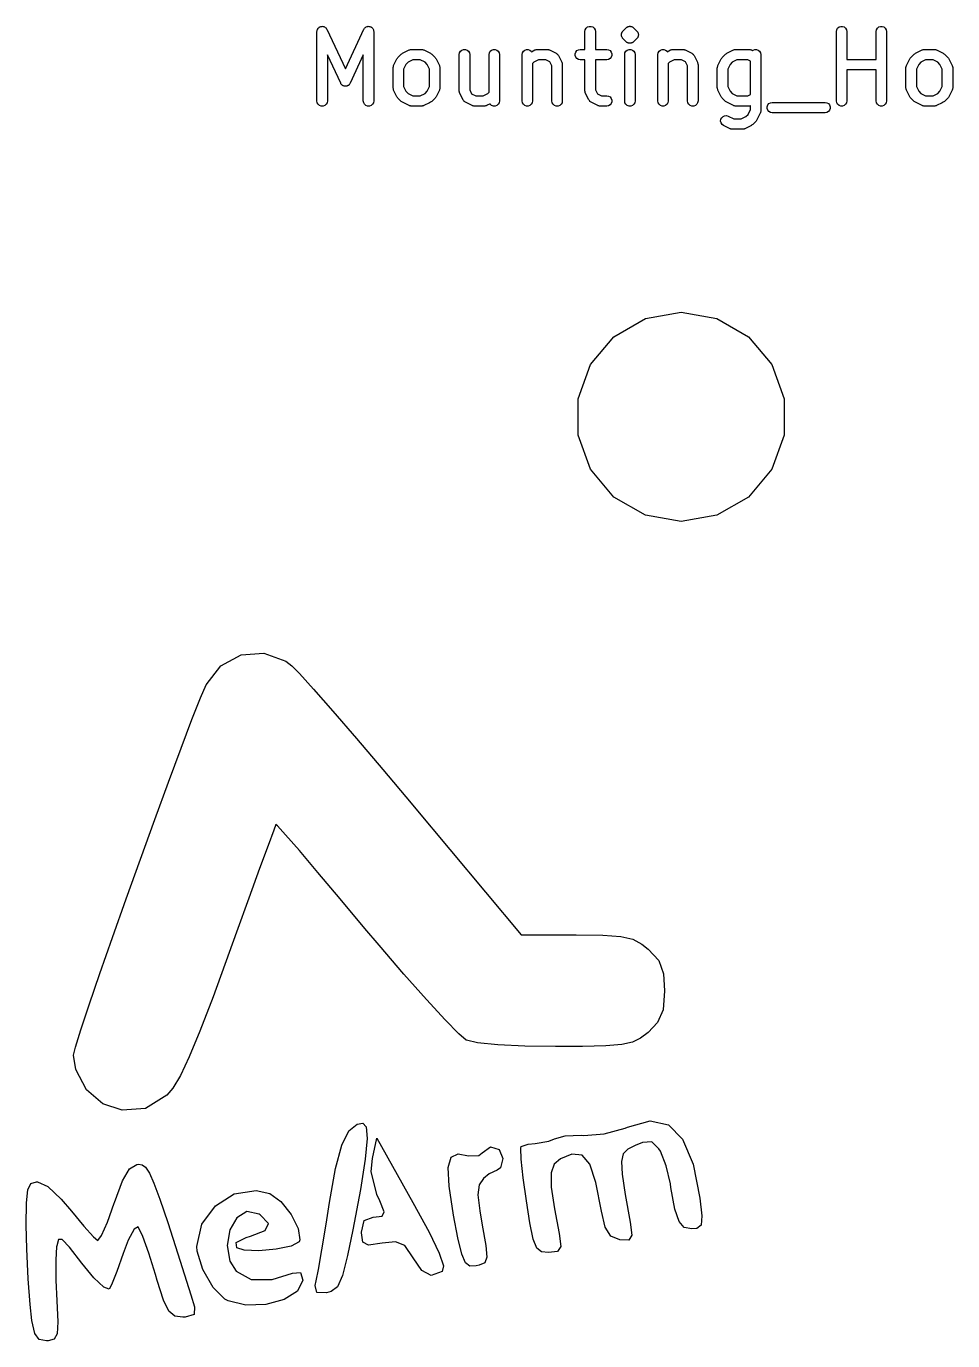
# Model space of a CAD drawing. Extents: x 94.7 to 182.4, y -163.6 to -70.2.
# Drawn here: x 146.07 to 159.41, y -89.3 to -70.38 of the extents above; entities that cross this region are included whole.
import ezdxf

# ---------------------------------------------------------------- set-up
doc = ezdxf.new("R2010")
doc.units = 0
doc.header["$MEASUREMENT"] = 0
doc.layers.add('BLACK', color=7, linetype='CONTINUOUS')

msp = doc.modelspace()

# ---------------------------------------------------------------- linework, layer by layer
at = {"layer": 'Black'}
for p, q in [((150.258, -70.4524), (150.26, -70.4427)), ((150.258, -71.4524), (150.258, -70.4524)), ((150.26, -70.4427), (150.261, -70.433)), ((150.261, -70.433), (150.262, -70.43)), ((150.262, -70.43), (150.263, -70.4267)), ((150.263, -70.4267), (150.268, -70.4183)), ((150.268, -70.4183), (150.272, -70.4094)), ((150.272, -70.4094), (150.274, -70.407)), ((150.274, -70.407), (150.276, -70.4042)), ((150.276, -70.4042), (150.283, -70.3979)), ((150.283, -70.3979), (150.29, -70.391)), ((150.29, -70.391), (150.293, -70.3896)), ((150.293, -70.3896), (150.296, -70.3874)), ((150.296, -70.3874), (150.305, -70.3841)), ((150.305, -70.3841), (150.314, -70.3799)), ((150.314, -70.3799), (150.317, -70.3797)), ((150.317, -70.3797), (150.32, -70.3785)), ((150.32, -70.3785), (150.33, -70.3785)), ((150.33, -70.3785), (150.34, -70.3777)), ((150.34, -70.3777), (150.343, -70.3785)), ((150.343, -70.3785), (150.346, -70.3785)), ((150.346, -70.3785), (150.356, -70.3819)), ((150.356, -70.3819), (150.365, -70.3844)), ((150.365, -70.3844), (150.368, -70.3863)), ((150.368, -70.3863), (150.371, -70.3874)), ((150.371, -70.3874), (150.378, -70.3937)), ((150.378, -70.3937), (150.386, -70.3993)), ((150.386, -70.3993), (150.388, -70.402)), ((150.388, -70.402), (150.391, -70.4042)), ((150.391, -70.4042), (150.396, -70.4126)), ((150.396, -70.4126), (150.401, -70.4207)), ((150.401, -70.4207), (150.667, -70.9893)), ((150.667, -70.9893), (150.932, -70.4207)), ((150.932, -70.4207), (150.938, -70.4126)), ((150.938, -70.4126), (150.943, -70.4042)), ((150.943, -70.4042), (150.945, -70.402)), ((150.945, -70.402), (150.947, -70.3993)), ((150.947, -70.3993), (150.955, -70.3937)), ((150.955, -70.3937), (150.963, -70.3874)), ((150.963, -70.3874), (150.966, -70.3863)), ((150.966, -70.3863), (150.968, -70.3844)), ((150.968, -70.3844), (150.978, -70.3819)), ((150.978, -70.3819), (150.987, -70.3785)), ((150.987, -70.3785), (150.99, -70.3785)), ((150.99, -70.3785), (150.993, -70.3777)), ((150.993, -70.3777), (151.003, -70.3785)), ((151.003, -70.3785), (151.013, -70.3785)), ((151.013, -70.3785), (151.016, -70.3797)), ((151.016, -70.3797), (151.019, -70.3799)), ((151.019, -70.3799), (151.028, -70.3841)), ((151.028, -70.3841), (151.038, -70.3874)), ((151.038, -70.3874), (151.04, -70.3896)), ((151.04, -70.3896), (151.043, -70.391)), ((151.043, -70.391), (151.05, -70.3979)), ((151.05, -70.3979), (151.057, -70.4042)), ((151.057, -70.4042), (151.059, -70.407)), ((151.059, -70.407), (151.061, -70.4094)), ((151.061, -70.4094), (151.066, -70.4183)), ((151.066, -70.4183), (151.07, -70.4267)), ((151.07, -70.4267), (151.071, -70.43)), ((151.071, -70.43), (151.072, -70.433)), ((151.072, -70.433), (151.073, -70.4427)), ((151.073, -70.4427), (151.075, -70.4524)), ((151.075, -70.4524), (151.075, -71.4524)), ((154.115, -70.4524), (154.12, -70.4267)), ((154.115, -70.7107), (154.115, -70.4524)), ((154.12, -70.4267), (154.133, -70.4042)), ((154.133, -70.4042), (154.153, -70.3874)), ((154.153, -70.3874), (154.177, -70.3785)), ((154.177, -70.3785), (154.204, -70.3785)), ((154.204, -70.3785), (154.228, -70.3874)), ((154.228, -70.3874), (154.248, -70.4042)), ((154.248, -70.4042), (154.261, -70.4267)), ((154.261, -70.4267), (154.265, -70.4524)), ((154.265, -70.4524), (154.265, -70.7107)), ((154.64, -70.4935), (154.641, -70.4871)), ((154.64, -70.5), (154.64, -70.4935)), ((154.64, -70.5065), (154.64, -70.5)), ((154.641, -70.5129), (154.64, -70.5065)), ((154.641, -70.4871), (154.642, -70.4806)), ((154.642, -70.5194), (154.641, -70.5129)), ((154.642, -70.4806), (154.645, -70.4746)), ((154.645, -70.5254), (154.642, -70.5194)), ((154.645, -70.4746), (154.646, -70.4683)), ((154.646, -70.5317), (154.645, -70.5254)), ((154.646, -70.4683), (154.65, -70.4629)), ((154.65, -70.5371), (154.646, -70.5317)), ((154.65, -70.4629), (154.653, -70.457)), ((154.653, -70.543), (154.65, -70.5371)), ((154.653, -70.457), (154.657, -70.4523)), ((154.657, -70.5477), (154.653, -70.543)), ((154.657, -70.4523), (154.661, -70.447)), ((154.661, -70.553), (154.657, -70.5477)), ((154.661, -70.447), (154.709, -70.3993)), ((154.709, -70.6007), (154.661, -70.553)), ((154.709, -70.3993), (154.714, -70.3956)), ((154.714, -70.3956), (154.719, -70.3909)), ((154.719, -70.3909), (154.722, -70.3895)), ((154.722, -70.3895), (154.724, -70.3874)), ((154.724, -70.3874), (154.728, -70.3863)), ((154.728, -70.3863), (154.73, -70.3844)), ((154.73, -70.3844), (154.737, -70.3827)), ((154.737, -70.3827), (154.742, -70.3799)), ((154.742, -70.3799), (154.746, -70.3796)), ((154.746, -70.3796), (154.749, -70.3785)), ((154.749, -70.3785), (154.752, -70.3785)), ((154.752, -70.3785), (154.755, -70.3777)), ((154.755, -70.3777), (154.762, -70.3782)), ((154.762, -70.3782), (154.768, -70.3777)), ((154.768, -70.3777), (154.772, -70.3785)), ((154.772, -70.3785), (154.775, -70.3785)), ((154.775, -70.3785), (154.778, -70.3796)), ((154.778, -70.3796), (154.781, -70.3799)), ((154.781, -70.3799), (154.787, -70.3827)), ((154.787, -70.3827), (154.794, -70.3844)), ((154.794, -70.3844), (154.796, -70.3863)), ((154.796, -70.3863), (154.799, -70.3874)), ((154.799, -70.3874), (154.802, -70.3895)), ((154.802, -70.3895), (154.805, -70.3909)), ((154.805, -70.3909), (154.81, -70.3956)), ((154.81, -70.3956), (154.815, -70.3993)), ((154.815, -70.3993), (154.863, -70.447)), ((154.863, -70.553), (154.815, -70.6007)), ((154.863, -70.447), (154.866, -70.4523)), ((154.866, -70.5477), (154.863, -70.553)), ((154.866, -70.4523), (154.871, -70.457)), ((154.871, -70.543), (154.866, -70.5477)), ((154.871, -70.457), (154.874, -70.4629)), ((154.874, -70.5371), (154.871, -70.543)), ((154.874, -70.4629), (154.877, -70.4683)), ((154.877, -70.5317), (154.874, -70.5371)), ((154.877, -70.4683), (154.879, -70.4746)), ((154.879, -70.5254), (154.877, -70.5317)), ((154.879, -70.4746), (154.882, -70.4806)), ((154.882, -70.5194), (154.879, -70.5254)), ((154.882, -70.4806), (154.883, -70.4871)), ((154.883, -70.5129), (154.882, -70.5194)), ((154.883, -70.4871), (154.884, -70.4935)), ((154.884, -70.5065), (154.883, -70.5129)), ((154.884, -70.4935), (154.884, -70.5)), ((154.884, -70.5), (154.884, -70.5065)), ((157.735, -70.4524), (157.739, -70.4267)), ((157.735, -71.4524), (157.735, -70.4524)), ((157.739, -70.4267), (157.752, -70.4042)), ((157.752, -70.4042), (157.772, -70.3874)), ((157.772, -70.3874), (157.797, -70.3785)), ((157.797, -70.3785), (157.823, -70.3785)), ((157.823, -70.3785), (157.847, -70.3874)), ((157.847, -70.3874), (157.867, -70.4042)), ((157.867, -70.4042), (157.88, -70.4267)), ((157.88, -70.4267), (157.885, -70.4524)), ((157.885, -70.4524), (157.885, -70.8536)), ((158.306, -70.4524), (158.31, -70.4267)), ((158.306, -70.8536), (158.306, -70.4524)), ((158.31, -70.4267), (158.324, -70.4042)), ((158.324, -70.4042), (158.343, -70.3874)), ((158.343, -70.3874), (158.368, -70.3785)), ((158.368, -70.3785), (158.394, -70.3785)), ((158.394, -70.3785), (158.418, -70.3874)), ((158.418, -70.3874), (158.438, -70.4042)), ((158.438, -70.4042), (158.451, -70.4267)), ((158.451, -70.4267), (158.456, -70.4524)), ((158.456, -70.4524), (158.456, -71.4524)), ((151.49, -70.7663), (151.586, -70.7186)), ((151.586, -70.7186), (151.59, -70.7174)), ((151.59, -70.7174), (151.593, -70.7152)), ((151.593, -70.7152), (151.602, -70.7137)), ((151.602, -70.7137), (151.61, -70.7112)), ((151.61, -70.7112), (151.615, -70.7115)), ((151.615, -70.7115), (151.619, -70.7107)), ((151.619, -70.7107), (151.762, -70.7107)), ((151.762, -70.7107), (151.766, -70.7115)), ((151.766, -70.7115), (151.77, -70.7112)), ((151.77, -70.7112), (151.779, -70.7137)), ((151.779, -70.7137), (151.788, -70.7152)), ((151.788, -70.7152), (151.791, -70.7174)), ((151.791, -70.7174), (151.795, -70.7186)), ((151.795, -70.7186), (151.891, -70.7663)), ((152.31, -70.7601), (152.323, -70.7375)), ((152.323, -70.7375), (152.343, -70.7208)), ((152.343, -70.7208), (152.368, -70.7119)), ((152.368, -70.7119), (152.394, -70.7119)), ((152.394, -70.7119), (152.418, -70.7208)), ((152.418, -70.7208), (152.438, -70.7375)), ((152.438, -70.7375), (152.451, -70.7601)), ((152.739, -70.7601), (152.752, -70.7375)), ((152.752, -70.7375), (152.772, -70.7208)), ((152.772, -70.7208), (152.797, -70.7119)), ((152.797, -70.7119), (152.823, -70.7119)), ((152.823, -70.7119), (152.847, -70.7208)), ((152.847, -70.7208), (152.867, -70.7375)), ((152.867, -70.7375), (152.88, -70.7601)), ((153.215, -70.7601), (153.228, -70.7375)), ((153.228, -70.7375), (153.248, -70.7208)), ((153.248, -70.7208), (153.273, -70.7119)), ((153.273, -70.7119), (153.299, -70.7119)), ((153.299, -70.7119), (153.323, -70.7208)), ((153.323, -70.7208), (153.343, -70.7375)), ((153.343, -70.7375), (153.346, -70.743)), ((153.346, -70.743), (153.395, -70.7186)), ((153.395, -70.7186), (153.399, -70.7174)), ((153.399, -70.7174), (153.403, -70.7152)), ((153.403, -70.7152), (153.412, -70.7137)), ((153.412, -70.7137), (153.42, -70.7112)), ((153.42, -70.7112), (153.424, -70.7115)), ((153.424, -70.7115), (153.429, -70.7107)), ((153.429, -70.7107), (153.571, -70.7107)), ((153.571, -70.7107), (153.576, -70.7115)), ((153.576, -70.7115), (153.58, -70.7112)), ((153.58, -70.7112), (153.588, -70.7137)), ((153.588, -70.7137), (153.597, -70.7152)), ((153.597, -70.7152), (153.601, -70.7174)), ((153.601, -70.7174), (153.605, -70.7186)), ((153.605, -70.7186), (153.7, -70.7663)), ((153.974, -70.7727), (153.983, -70.7482)), ((153.983, -70.7482), (153.999, -70.7283)), ((153.999, -70.7283), (154.022, -70.7152)), ((154.022, -70.7152), (154.048, -70.7107)), ((154.048, -70.7107), (154.115, -70.7107)), ((154.265, -70.7107), (154.429, -70.7107)), ((154.429, -70.7107), (154.454, -70.7152)), ((154.454, -70.7152), (154.477, -70.7283)), ((154.477, -70.7283), (154.494, -70.7482)), ((154.494, -70.7482), (154.502, -70.7727)), ((154.691, -70.7601), (154.704, -70.7375)), ((154.704, -70.7375), (154.724, -70.7208)), ((154.714, -70.6044), (154.709, -70.6007)), ((154.719, -70.6091), (154.714, -70.6044)), ((154.722, -70.6105), (154.719, -70.6091)), ((154.724, -70.6126), (154.722, -70.6105)), ((154.728, -70.6137), (154.724, -70.6126)), ((154.724, -70.7208), (154.749, -70.7119)), ((154.73, -70.6156), (154.728, -70.6137)), ((154.737, -70.6173), (154.73, -70.6156)), ((154.742, -70.6201), (154.737, -70.6173)), ((154.746, -70.6204), (154.742, -70.6201)), ((154.749, -70.6215), (154.746, -70.6204)), ((154.752, -70.6215), (154.749, -70.6215)), ((154.749, -70.7119), (154.775, -70.7119)), ((154.755, -70.6223), (154.752, -70.6215)), ((154.762, -70.6218), (154.755, -70.6223)), ((154.768, -70.6223), (154.762, -70.6218)), ((154.772, -70.6215), (154.768, -70.6223)), ((154.775, -70.6215), (154.772, -70.6215)), ((154.778, -70.6204), (154.775, -70.6215)), ((154.775, -70.7119), (154.799, -70.7208)), ((154.781, -70.6201), (154.778, -70.6204)), ((154.787, -70.6173), (154.781, -70.6201)), ((154.794, -70.6156), (154.787, -70.6173)), ((154.796, -70.6137), (154.794, -70.6156)), ((154.799, -70.6126), (154.796, -70.6137)), ((154.802, -70.6105), (154.799, -70.6126)), ((154.799, -70.7208), (154.819, -70.7375)), ((154.805, -70.6091), (154.802, -70.6105)), ((154.81, -70.6044), (154.805, -70.6091)), ((154.815, -70.6007), (154.81, -70.6044)), ((154.819, -70.7375), (154.832, -70.7601)), ((155.168, -70.7601), (155.181, -70.7375)), ((155.181, -70.7375), (155.201, -70.7208)), ((155.201, -70.7208), (155.225, -70.7119)), ((155.225, -70.7119), (155.251, -70.7119)), ((155.251, -70.7119), (155.276, -70.7208)), ((155.276, -70.7208), (155.296, -70.7375)), ((155.296, -70.7375), (155.299, -70.743)), ((155.299, -70.743), (155.347, -70.7186)), ((155.347, -70.7186), (155.352, -70.7174)), ((155.352, -70.7174), (155.355, -70.7152)), ((155.355, -70.7152), (155.364, -70.7137)), ((155.364, -70.7137), (155.372, -70.7112)), ((155.372, -70.7112), (155.377, -70.7115)), ((155.377, -70.7115), (155.381, -70.7107)), ((155.381, -70.7107), (155.524, -70.7107)), ((155.524, -70.7107), (155.528, -70.7115)), ((155.528, -70.7115), (155.532, -70.7112)), ((155.532, -70.7112), (155.541, -70.7137)), ((155.541, -70.7137), (155.549, -70.7152)), ((155.549, -70.7152), (155.553, -70.7174)), ((155.553, -70.7174), (155.557, -70.7186)), ((155.557, -70.7186), (155.653, -70.7663)), ((156.157, -70.7663), (156.252, -70.7186)), ((156.252, -70.7186), (156.256, -70.7174)), ((156.256, -70.7174), (156.26, -70.7152)), ((156.26, -70.7152), (156.269, -70.7137)), ((156.269, -70.7137), (156.277, -70.7112)), ((156.277, -70.7112), (156.281, -70.7115)), ((156.281, -70.7115), (156.286, -70.7107)), ((156.286, -70.7107), (156.476, -70.7107)), ((156.476, -70.7107), (156.48, -70.7115)), ((156.48, -70.7115), (156.485, -70.7112)), ((156.485, -70.7112), (156.493, -70.7137)), ((156.493, -70.7137), (156.502, -70.7152)), ((156.502, -70.7152), (156.506, -70.7174)), ((156.506, -70.7174), (156.51, -70.7186)), ((156.51, -70.7186), (156.526, -70.727)), ((156.526, -70.727), (156.534, -70.7208)), ((156.534, -70.7208), (156.558, -70.7119)), ((156.558, -70.7119), (156.584, -70.7119)), ((156.584, -70.7119), (156.609, -70.7208)), ((156.609, -70.7208), (156.629, -70.7375)), ((156.629, -70.7375), (156.642, -70.7601)), ((158.871, -70.7663), (158.966, -70.7186)), ((158.966, -70.7186), (158.971, -70.7174)), ((158.971, -70.7174), (158.974, -70.7152)), ((158.974, -70.7152), (158.983, -70.7137)), ((158.983, -70.7137), (158.991, -70.7112)), ((158.991, -70.7112), (158.996, -70.7115)), ((158.996, -70.7115), (159, -70.7107)), ((159, -70.7107), (159.143, -70.7107)), ((159.143, -70.7107), (159.147, -70.7115)), ((159.147, -70.7115), (159.151, -70.7112)), ((159.151, -70.7112), (159.16, -70.7137)), ((159.16, -70.7137), (159.169, -70.7152)), ((159.169, -70.7152), (159.172, -70.7174)), ((159.172, -70.7174), (159.176, -70.7186)), ((159.176, -70.7186), (159.272, -70.7663)), ((150.599, -71.1984), (150.408, -70.7904)), ((150.408, -70.7904), (150.408, -71.4524)), ((150.925, -70.7904), (150.735, -71.1984)), ((150.925, -71.4524), (150.925, -70.7904)), ((151.361, -70.9426), (151.409, -70.8474)), ((151.409, -70.8474), (151.416, -70.8378)), ((151.416, -70.8378), (151.423, -70.8279)), ((151.423, -70.8279), (151.471, -70.7803)), ((151.471, -70.7803), (151.481, -70.7734)), ((151.481, -70.7734), (151.49, -70.7663)), ((151.538, -70.9254), (151.504, -70.9939)), ((151.568, -70.895), (151.538, -70.9254)), ((151.637, -70.8607), (151.568, -70.895)), ((151.744, -70.8607), (151.637, -70.8607)), ((151.813, -70.895), (151.744, -70.8607)), ((151.843, -70.9254), (151.813, -70.895)), ((151.877, -70.9939), (151.843, -70.9254)), ((151.891, -70.7663), (151.9, -70.7734)), ((151.9, -70.7734), (151.91, -70.7803)), ((151.91, -70.7803), (151.958, -70.8279)), ((151.958, -70.8279), (151.965, -70.8378)), ((151.965, -70.8378), (151.972, -70.8474)), ((151.972, -70.8474), (152.019, -70.9426)), ((152.306, -70.7857), (152.31, -70.7601)), ((152.306, -71.3095), (152.306, -70.7857)), ((152.451, -70.7601), (152.456, -70.7857)), ((152.456, -70.7857), (152.456, -71.2918)), ((152.735, -70.7857), (152.739, -70.7601)), ((152.735, -71.3261), (152.735, -70.7857)), ((152.88, -70.7601), (152.885, -70.7857)), ((152.885, -70.7857), (152.885, -71.4524)), ((153.211, -70.7857), (153.215, -70.7601)), ((153.211, -71.4524), (153.211, -70.7857)), ((153.378, -70.895), (153.361, -70.912)), ((153.361, -70.912), (153.361, -71.4524)), ((153.446, -70.8607), (153.378, -70.895)), ((153.554, -70.8607), (153.446, -70.8607)), ((153.611, -70.8892), (153.554, -70.8607)), ((153.639, -70.9463), (153.611, -70.8892)), ((153.7, -70.7663), (153.709, -70.7728)), ((153.709, -70.7728), (153.718, -70.7789)), ((153.718, -70.7789), (153.719, -70.7805)), ((153.719, -70.7805), (153.721, -70.7818)), ((153.721, -70.7818), (153.727, -70.791)), ((153.727, -70.791), (153.734, -70.7998)), ((153.734, -70.7998), (153.781, -70.895)), ((153.781, -70.895), (153.783, -70.8992)), ((153.783, -70.8992), (153.785, -70.9029)), ((153.785, -70.9029), (153.786, -70.9116)), ((153.786, -70.9116), (153.789, -70.92)), ((153.789, -70.92), (153.789, -70.9243)), ((153.789, -70.9243), (153.789, -70.9286)), ((153.789, -70.9286), (153.789, -71.4524)), ((153.974, -70.7987), (153.974, -70.7727)), ((153.983, -70.8232), (153.974, -70.7987)), ((153.999, -70.8432), (153.983, -70.8232)), ((154.022, -70.8562), (153.999, -70.8432)), ((154.048, -70.8607), (154.022, -70.8562)), ((154.115, -70.8607), (154.048, -70.8607)), ((154.115, -71.3095), (154.115, -70.8607)), ((154.429, -70.8607), (154.265, -70.8607)), ((154.265, -70.8607), (154.265, -71.2918)), ((154.454, -70.8562), (154.429, -70.8607)), ((154.477, -70.8432), (154.454, -70.8562)), ((154.494, -70.8232), (154.477, -70.8432)), ((154.502, -70.7987), (154.494, -70.8232)), ((154.502, -70.7727), (154.502, -70.7987)), ((154.687, -70.7857), (154.691, -70.7601)), ((154.687, -71.4524), (154.687, -70.7857)), ((154.832, -70.7601), (154.837, -70.7857)), ((154.837, -70.7857), (154.837, -71.4524)), ((155.163, -70.7857), (155.168, -70.7601)), ((155.163, -71.4524), (155.163, -70.7857)), ((155.33, -70.895), (155.313, -70.912)), ((155.313, -70.912), (155.313, -71.4524)), ((155.399, -70.8607), (155.33, -70.895)), ((155.506, -70.8607), (155.399, -70.8607)), ((155.563, -70.8892), (155.506, -70.8607)), ((155.592, -70.9463), (155.563, -70.8892)), ((155.653, -70.7663), (155.661, -70.7728)), ((155.661, -70.7728), (155.671, -70.7789)), ((155.671, -70.7789), (155.672, -70.7805)), ((155.672, -70.7805), (155.674, -70.7818)), ((155.674, -70.7818), (155.68, -70.791)), ((155.68, -70.791), (155.686, -70.7998)), ((155.686, -70.7998), (155.734, -70.895)), ((155.734, -70.895), (155.735, -70.8992)), ((155.735, -70.8992), (155.737, -70.9029)), ((155.737, -70.9029), (155.739, -70.9116)), ((155.739, -70.9116), (155.741, -70.92)), ((155.741, -70.92), (155.741, -70.9243)), ((155.741, -70.9243), (155.742, -70.9286)), ((155.742, -70.9286), (155.742, -71.4524)), ((156.028, -70.9426), (156.076, -70.8474)), ((156.076, -70.8474), (156.083, -70.8378)), ((156.083, -70.8378), (156.09, -70.8279)), ((156.09, -70.8279), (156.137, -70.7803)), ((156.137, -70.7803), (156.147, -70.7734)), ((156.147, -70.7734), (156.157, -70.7663)), ((156.204, -70.9254), (156.17, -70.9939)), ((156.235, -70.895), (156.204, -70.9254)), ((156.303, -70.8607), (156.235, -70.895)), ((156.458, -70.8607), (156.303, -70.8607)), ((156.496, -70.8797), (156.458, -70.8607)), ((156.496, -71.3584), (156.496, -70.8797)), ((156.642, -70.7601), (156.646, -70.7857)), ((156.646, -70.7857), (156.646, -71.5952)), ((157.885, -70.8536), (158.306, -70.8536)), ((158.742, -70.9426), (158.79, -70.8474)), ((158.79, -70.8474), (158.797, -70.8378)), ((158.797, -70.8378), (158.804, -70.8279)), ((158.804, -70.8279), (158.852, -70.7803)), ((158.852, -70.7803), (158.862, -70.7734)), ((158.862, -70.7734), (158.871, -70.7663)), ((158.919, -70.9254), (158.885, -70.9939)), ((158.949, -70.895), (158.919, -70.9254)), ((159.018, -70.8607), (158.949, -70.895)), ((159.125, -70.8607), (159.018, -70.8607)), ((159.194, -70.895), (159.125, -70.8607)), ((159.224, -70.9254), (159.194, -70.895)), ((159.258, -70.9939), (159.224, -70.9254)), ((159.272, -70.7663), (159.281, -70.7734)), ((159.281, -70.7734), (159.291, -70.7803)), ((159.291, -70.7803), (159.339, -70.8279)), ((159.339, -70.8279), (159.346, -70.8378)), ((159.346, -70.8378), (159.353, -70.8474)), ((159.353, -70.8474), (159.4, -70.9426)), ((151.354, -70.9676), (151.357, -70.9592)), ((151.354, -70.9719), (151.354, -70.9676)), ((151.354, -70.9762), (151.354, -70.9719)), ((151.354, -71.2619), (151.354, -70.9762)), ((151.357, -70.9592), (151.358, -70.9505)), ((151.358, -70.9505), (151.36, -70.9468)), ((151.36, -70.9468), (151.361, -70.9426)), ((151.504, -70.9939), (151.504, -71.2442)), ((151.877, -71.2442), (151.877, -70.9939)), ((152.019, -70.9426), (152.021, -70.9468)), ((152.021, -70.9468), (152.023, -70.9505)), ((152.023, -70.9505), (152.024, -70.9592)), ((152.024, -70.9592), (152.027, -70.9676)), ((152.027, -70.9676), (152.027, -70.9719)), ((152.027, -70.9719), (152.027, -70.9762)), ((152.027, -70.9762), (152.027, -71.2619)), ((153.639, -71.4524), (153.639, -70.9463)), ((155.592, -71.4524), (155.592, -70.9463)), ((156.02, -70.9762), (156.021, -70.9719)), ((156.02, -71.2619), (156.02, -70.9762)), ((156.021, -70.9676), (156.023, -70.9592)), ((156.021, -70.9719), (156.021, -70.9676)), ((156.023, -70.9592), (156.025, -70.9505)), ((156.025, -70.9505), (156.027, -70.9468)), ((156.027, -70.9468), (156.028, -70.9426)), ((156.17, -70.9939), (156.17, -71.2442)), ((158.306, -71.0036), (157.885, -71.0036)), ((157.885, -71.0036), (157.885, -71.4524)), ((158.306, -71.4524), (158.306, -71.0036)), ((158.735, -70.9676), (158.738, -70.9592)), ((158.735, -70.9719), (158.735, -70.9676)), ((158.735, -70.9762), (158.735, -70.9719)), ((158.735, -71.2619), (158.735, -70.9762)), ((158.738, -70.9592), (158.739, -70.9505)), ((158.739, -70.9505), (158.741, -70.9468)), ((158.741, -70.9468), (158.742, -70.9426)), ((158.885, -70.9939), (158.885, -71.2442)), ((159.258, -71.2442), (159.258, -70.9939)), ((159.4, -70.9426), (159.402, -70.9468)), ((159.402, -70.9468), (159.404, -70.9505)), ((159.404, -70.9505), (159.405, -70.9592)), ((159.405, -70.9592), (159.408, -70.9676)), ((159.408, -70.9676), (159.408, -70.9719)), ((159.408, -70.9719), (159.408, -70.9762)), ((159.408, -70.9762), (159.408, -71.2619)), ((150.602, -71.2037), (150.599, -71.1984)), ((150.605, -71.2097), (150.602, -71.2037)), ((150.61, -71.2143), (150.605, -71.2097)), ((150.614, -71.2197), (150.61, -71.2143)), ((150.619, -71.2235), (150.614, -71.2197)), ((150.624, -71.2281), (150.619, -71.2235)), ((150.63, -71.2309), (150.624, -71.2281)), ((150.635, -71.2346), (150.63, -71.2309)), ((150.641, -71.2363), (150.635, -71.2346)), ((150.647, -71.2391), (150.641, -71.2363)), ((150.654, -71.2397), (150.647, -71.2391)), ((150.66, -71.2414), (150.654, -71.2397)), ((150.667, -71.2408), (150.66, -71.2414)), ((150.673, -71.2414), (150.667, -71.2408)), ((150.68, -71.2397), (150.673, -71.2414)), ((150.686, -71.2391), (150.68, -71.2397)), ((150.692, -71.2363), (150.686, -71.2391)), ((150.698, -71.2346), (150.692, -71.2363)), ((150.704, -71.2309), (150.698, -71.2346)), ((150.71, -71.2281), (150.704, -71.2309)), ((150.714, -71.2235), (150.71, -71.2281)), ((150.72, -71.2197), (150.714, -71.2235)), ((150.723, -71.2143), (150.72, -71.2197)), ((150.728, -71.2097), (150.723, -71.2143)), ((150.731, -71.2037), (150.728, -71.2097)), ((150.735, -71.1984), (150.731, -71.2037)), ((151.354, -71.2662), (151.354, -71.2619)), ((151.354, -71.2705), (151.354, -71.2662)), ((151.357, -71.2789), (151.354, -71.2705)), ((151.358, -71.2876), (151.357, -71.2789)), ((151.36, -71.2913), (151.358, -71.2876)), ((151.361, -71.2954), (151.36, -71.2913)), ((151.409, -71.3907), (151.361, -71.2954)), ((151.504, -71.2442), (151.538, -71.3127)), ((151.538, -71.3127), (151.568, -71.3431)), ((151.813, -71.3431), (151.843, -71.3127)), ((151.843, -71.3127), (151.877, -71.2442)), ((152.019, -71.2954), (151.972, -71.3907)), ((152.021, -71.2913), (152.019, -71.2954)), ((152.023, -71.2876), (152.021, -71.2913)), ((152.024, -71.2789), (152.023, -71.2876)), ((152.027, -71.2705), (152.024, -71.2789)), ((152.027, -71.2619), (152.027, -71.2662)), ((152.027, -71.2662), (152.027, -71.2705)), ((152.307, -71.3138), (152.306, -71.3095)), ((152.306, -71.3181), (152.307, -71.3138)), ((152.309, -71.3265), (152.306, -71.3181)), ((152.456, -71.2918), (152.484, -71.3489)), ((154.116, -71.3138), (154.115, -71.3095)), ((154.116, -71.3181), (154.116, -71.3138)), ((154.118, -71.3265), (154.116, -71.3181)), ((154.265, -71.2918), (154.294, -71.3489)), ((156.021, -71.2662), (156.02, -71.2619)), ((156.021, -71.2705), (156.021, -71.2662)), ((156.023, -71.2789), (156.021, -71.2705)), ((156.025, -71.2876), (156.023, -71.2789)), ((156.027, -71.2913), (156.025, -71.2876)), ((156.028, -71.2954), (156.027, -71.2913)), ((156.076, -71.3907), (156.028, -71.2954)), ((156.17, -71.2442), (156.204, -71.3127)), ((156.204, -71.3127), (156.235, -71.3431)), ((158.735, -71.2662), (158.735, -71.2619)), ((158.735, -71.2705), (158.735, -71.2662)), ((158.738, -71.2789), (158.735, -71.2705)), ((158.739, -71.2876), (158.738, -71.2789)), ((158.741, -71.2913), (158.739, -71.2876)), ((158.742, -71.2954), (158.741, -71.2913)), ((158.79, -71.3907), (158.742, -71.2954)), ((158.885, -71.2442), (158.919, -71.3127)), ((158.919, -71.3127), (158.949, -71.3431)), ((159.194, -71.3431), (159.224, -71.3127)), ((159.224, -71.3127), (159.258, -71.2442)), ((159.4, -71.2954), (159.353, -71.3907)), ((159.402, -71.2913), (159.4, -71.2954)), ((159.404, -71.2876), (159.402, -71.2913)), ((159.405, -71.2789), (159.404, -71.2876)), ((159.408, -71.2705), (159.405, -71.2789)), ((159.408, -71.2619), (159.408, -71.2662)), ((159.408, -71.2662), (159.408, -71.2705)), ((150.263, -71.478), (150.258, -71.4524)), ((150.276, -71.5006), (150.263, -71.478)), ((150.296, -71.5173), (150.276, -71.5006)), ((150.391, -71.5006), (150.371, -71.5173)), ((150.404, -71.478), (150.391, -71.5006)), ((150.408, -71.4524), (150.404, -71.478)), ((150.93, -71.478), (150.925, -71.4524)), ((150.943, -71.5006), (150.93, -71.478)), ((150.963, -71.5173), (150.943, -71.5006)), ((151.057, -71.5006), (151.038, -71.5173)), ((151.07, -71.478), (151.057, -71.5006)), ((151.075, -71.4524), (151.07, -71.478)), ((151.416, -71.4003), (151.409, -71.3907)), ((151.423, -71.4102), (151.416, -71.4003)), ((151.471, -71.4578), (151.423, -71.4102)), ((151.481, -71.4647), (151.471, -71.4578)), ((151.49, -71.4718), (151.481, -71.4647)), ((151.586, -71.5195), (151.49, -71.4718)), ((151.568, -71.3431), (151.637, -71.3774)), ((151.637, -71.3774), (151.744, -71.3774)), ((151.744, -71.3774), (151.813, -71.3431)), ((151.877, -71.4785), (151.795, -71.5195)), ((151.891, -71.4718), (151.877, -71.4785)), ((151.9, -71.4647), (151.891, -71.4718)), ((151.91, -71.4578), (151.9, -71.4647)), ((151.958, -71.4102), (151.91, -71.4578)), ((151.965, -71.4003), (151.958, -71.4102)), ((151.972, -71.3907), (151.965, -71.4003)), ((152.31, -71.3352), (152.309, -71.3265)), ((152.313, -71.3389), (152.31, -71.3352)), ((152.314, -71.3431), (152.313, -71.3389)), ((152.361, -71.4383), (152.314, -71.3431)), ((152.368, -71.4471), (152.361, -71.4383)), ((152.374, -71.4563), (152.368, -71.4471)), ((152.376, -71.4576), (152.374, -71.4563)), ((152.377, -71.4592), (152.376, -71.4576)), ((152.386, -71.4653), (152.377, -71.4592)), ((152.395, -71.4718), (152.386, -71.4653)), ((152.49, -71.5195), (152.395, -71.4718)), ((152.484, -71.3489), (152.542, -71.3774)), ((152.542, -71.3774), (152.649, -71.3774)), ((152.649, -71.3774), (152.717, -71.3431)), ((152.749, -71.4951), (152.7, -71.5195)), ((152.717, -71.3431), (152.735, -71.3261)), ((152.752, -71.5006), (152.749, -71.4951)), ((152.772, -71.5173), (152.752, -71.5006)), ((152.867, -71.5006), (152.847, -71.5173)), ((152.88, -71.478), (152.867, -71.5006)), ((152.885, -71.4524), (152.88, -71.478)), ((153.215, -71.478), (153.211, -71.4524)), ((153.228, -71.5006), (153.215, -71.478)), ((153.248, -71.5173), (153.228, -71.5006)), ((153.343, -71.5006), (153.323, -71.5173)), ((153.356, -71.478), (153.343, -71.5006)), ((153.361, -71.4524), (153.356, -71.478)), ((153.644, -71.478), (153.639, -71.4524)), ((153.657, -71.5006), (153.644, -71.478)), ((153.677, -71.5173), (153.657, -71.5006)), ((153.772, -71.5006), (153.752, -71.5173)), ((153.785, -71.478), (153.772, -71.5006)), ((153.789, -71.4524), (153.785, -71.478)), ((154.12, -71.3352), (154.118, -71.3265)), ((154.122, -71.3389), (154.12, -71.3352)), ((154.123, -71.3431), (154.122, -71.3389)), ((154.171, -71.4383), (154.123, -71.3431)), ((154.178, -71.4471), (154.171, -71.4383)), ((154.184, -71.4563), (154.178, -71.4471)), ((154.185, -71.4576), (154.184, -71.4563)), ((154.187, -71.4592), (154.185, -71.4576)), ((154.196, -71.4653), (154.187, -71.4592)), ((154.205, -71.4718), (154.196, -71.4653)), ((154.3, -71.5195), (154.205, -71.4718)), ((154.294, -71.3489), (154.351, -71.3774)), ((154.351, -71.3774), (154.429, -71.3774)), ((154.429, -71.3774), (154.454, -71.3819)), ((154.454, -71.3819), (154.477, -71.3949)), ((154.477, -71.3949), (154.494, -71.4149)), ((154.494, -71.4899), (154.477, -71.5098)), ((154.494, -71.4149), (154.502, -71.4394)), ((154.502, -71.4654), (154.494, -71.4899)), ((154.502, -71.4394), (154.502, -71.4654)), ((154.691, -71.478), (154.687, -71.4524)), ((154.704, -71.5006), (154.691, -71.478)), ((154.724, -71.5173), (154.704, -71.5006)), ((154.819, -71.5006), (154.799, -71.5173)), ((154.832, -71.478), (154.819, -71.5006)), ((154.837, -71.4524), (154.832, -71.478)), ((155.168, -71.478), (155.163, -71.4524)), ((155.181, -71.5006), (155.168, -71.478)), ((155.201, -71.5173), (155.181, -71.5006)), ((155.296, -71.5006), (155.276, -71.5173)), ((155.309, -71.478), (155.296, -71.5006)), ((155.313, -71.4524), (155.309, -71.478)), ((155.596, -71.478), (155.592, -71.4524)), ((155.609, -71.5006), (155.596, -71.478)), ((155.629, -71.5173), (155.609, -71.5006)), ((155.724, -71.5006), (155.704, -71.5173)), ((155.737, -71.478), (155.724, -71.5006)), ((155.742, -71.4524), (155.737, -71.478)), ((156.083, -71.4003), (156.076, -71.3907)), ((156.09, -71.4102), (156.083, -71.4003)), ((156.137, -71.4578), (156.09, -71.4102)), ((156.147, -71.4647), (156.137, -71.4578)), ((156.157, -71.4718), (156.147, -71.4647)), ((156.252, -71.5195), (156.157, -71.4718)), ((156.235, -71.3431), (156.303, -71.3774)), ((156.303, -71.3774), (156.458, -71.3774)), ((156.458, -71.3774), (156.496, -71.3584)), ((156.745, -71.5101), (156.761, -71.4902)), ((156.761, -71.4902), (156.784, -71.4771)), ((156.784, -71.4771), (156.81, -71.4726)), ((156.81, -71.4726), (157.571, -71.4726)), ((157.571, -71.4726), (157.597, -71.4771)), ((157.597, -71.4771), (157.62, -71.4902)), ((157.62, -71.4902), (157.636, -71.5101)), ((157.739, -71.478), (157.735, -71.4524)), ((157.752, -71.5006), (157.739, -71.478)), ((157.772, -71.5173), (157.752, -71.5006)), ((157.867, -71.5006), (157.847, -71.5173)), ((157.88, -71.478), (157.867, -71.5006)), ((157.885, -71.4524), (157.88, -71.478)), ((158.31, -71.478), (158.306, -71.4524)), ((158.324, -71.5006), (158.31, -71.478)), ((158.343, -71.5173), (158.324, -71.5006)), ((158.438, -71.5006), (158.418, -71.5173)), ((158.451, -71.478), (158.438, -71.5006)), ((158.456, -71.4524), (158.451, -71.478)), ((158.797, -71.4003), (158.79, -71.3907)), ((158.804, -71.4102), (158.797, -71.4003)), ((158.852, -71.4578), (158.804, -71.4102)), ((158.862, -71.4647), (158.852, -71.4578)), ((158.871, -71.4718), (158.862, -71.4647)), ((158.966, -71.5195), (158.871, -71.4718)), ((158.949, -71.3431), (159.018, -71.3774)), ((159.018, -71.3774), (159.125, -71.3774)), ((159.125, -71.3774), (159.194, -71.3431)), ((159.258, -71.4785), (159.176, -71.5195)), ((159.272, -71.4718), (159.258, -71.4785)), ((159.281, -71.4647), (159.272, -71.4718)), ((159.291, -71.4578), (159.281, -71.4647)), ((159.339, -71.4102), (159.291, -71.4578)), ((159.346, -71.4003), (159.339, -71.4102)), ((159.353, -71.3907), (159.346, -71.4003)), ((150.32, -71.5262), (150.296, -71.5173)), ((150.346, -71.5262), (150.32, -71.5262)), ((150.371, -71.5173), (150.346, -71.5262)), ((150.987, -71.5262), (150.963, -71.5173)), ((151.013, -71.5262), (150.987, -71.5262)), ((151.038, -71.5173), (151.013, -71.5262)), ((151.59, -71.5207), (151.586, -71.5195)), ((151.593, -71.5229), (151.59, -71.5207)), ((151.602, -71.5244), (151.593, -71.5229)), ((151.61, -71.5269), (151.602, -71.5244)), ((151.615, -71.5266), (151.61, -71.5269)), ((151.619, -71.5274), (151.615, -71.5266)), ((151.762, -71.5274), (151.619, -71.5274)), ((151.766, -71.5266), (151.762, -71.5274)), ((151.77, -71.5269), (151.766, -71.5266)), ((151.779, -71.5244), (151.77, -71.5269)), ((151.788, -71.5229), (151.779, -71.5244)), ((151.791, -71.5207), (151.788, -71.5229)), ((151.795, -71.5195), (151.791, -71.5207)), ((152.494, -71.5207), (152.49, -71.5195)), ((152.498, -71.5229), (152.494, -71.5207)), ((152.507, -71.5244), (152.498, -71.5229)), ((152.515, -71.5269), (152.507, -71.5244)), ((152.52, -71.5266), (152.515, -71.5269)), ((152.524, -71.5274), (152.52, -71.5266)), ((152.667, -71.5274), (152.524, -71.5274)), ((152.671, -71.5266), (152.667, -71.5274)), ((152.675, -71.5269), (152.671, -71.5266)), ((152.684, -71.5244), (152.675, -71.5269)), ((152.692, -71.5229), (152.684, -71.5244)), ((152.696, -71.5207), (152.692, -71.5229)), ((152.7, -71.5195), (152.696, -71.5207)), ((152.797, -71.5262), (152.772, -71.5173)), ((152.823, -71.5262), (152.797, -71.5262)), ((152.847, -71.5173), (152.823, -71.5262)), ((153.273, -71.5262), (153.248, -71.5173)), ((153.299, -71.5262), (153.273, -71.5262)), ((153.323, -71.5173), (153.299, -71.5262)), ((153.701, -71.5262), (153.677, -71.5173)), ((153.727, -71.5262), (153.701, -71.5262)), ((153.752, -71.5173), (153.727, -71.5262)), ((154.304, -71.5207), (154.3, -71.5195)), ((154.308, -71.5229), (154.304, -71.5207)), ((154.316, -71.5244), (154.308, -71.5229)), ((154.325, -71.5269), (154.316, -71.5244)), ((154.329, -71.5266), (154.325, -71.5269)), ((154.333, -71.5274), (154.329, -71.5266)), ((154.429, -71.5274), (154.333, -71.5274)), ((154.454, -71.5229), (154.429, -71.5274)), ((154.477, -71.5098), (154.454, -71.5229)), ((154.749, -71.5262), (154.724, -71.5173)), ((154.775, -71.5262), (154.749, -71.5262)), ((154.799, -71.5173), (154.775, -71.5262)), ((155.225, -71.5262), (155.201, -71.5173)), ((155.251, -71.5262), (155.225, -71.5262)), ((155.276, -71.5173), (155.251, -71.5262)), ((155.654, -71.5262), (155.629, -71.5173)), ((155.68, -71.5262), (155.654, -71.5262)), ((155.704, -71.5173), (155.68, -71.5262)), ((156.071, -71.7167), (156.083, -71.6934)), ((156.083, -71.6934), (156.102, -71.6755)), ((156.102, -71.6755), (156.125, -71.6651)), ((156.125, -71.6651), (156.151, -71.6636)), ((156.151, -71.6636), (156.176, -71.671)), ((156.176, -71.671), (156.256, -71.7107)), ((156.256, -71.5207), (156.252, -71.5195)), ((156.26, -71.5229), (156.256, -71.5207)), ((156.269, -71.5244), (156.26, -71.5229)), ((156.277, -71.5269), (156.269, -71.5244)), ((156.281, -71.5266), (156.277, -71.5269)), ((156.286, -71.5274), (156.281, -71.5266)), ((156.476, -71.5274), (156.286, -71.5274)), ((156.363, -71.7107), (156.432, -71.6765)), ((156.432, -71.6765), (156.462, -71.646)), ((156.462, -71.646), (156.496, -71.5775)), ((156.48, -71.5266), (156.476, -71.5274)), ((156.485, -71.5269), (156.48, -71.5266)), ((156.493, -71.5244), (156.485, -71.5269)), ((156.496, -71.5238), (156.493, -71.5244)), ((156.496, -71.5775), (156.496, -71.5238)), ((156.639, -71.6288), (156.591, -71.724)), ((156.64, -71.6246), (156.639, -71.6288)), ((156.642, -71.6209), (156.64, -71.6246)), ((156.643, -71.6122), (156.642, -71.6209)), ((156.646, -71.6038), (156.643, -71.6122)), ((156.646, -71.5952), (156.646, -71.5995)), ((156.646, -71.5995), (156.646, -71.6038)), ((156.736, -71.5346), (156.745, -71.5101)), ((156.736, -71.5606), (156.736, -71.5346)), ((156.745, -71.5851), (156.736, -71.5606)), ((156.761, -71.6051), (156.745, -71.5851)), ((156.784, -71.6181), (156.761, -71.6051)), ((156.81, -71.6226), (156.784, -71.6181)), ((157.571, -71.6226), (156.81, -71.6226)), ((157.597, -71.6181), (157.571, -71.6226)), ((157.62, -71.6051), (157.597, -71.6181)), ((157.636, -71.5851), (157.62, -71.6051)), ((157.636, -71.5101), (157.645, -71.5346)), ((157.645, -71.5606), (157.636, -71.5851)), ((157.645, -71.5346), (157.645, -71.5606)), ((157.797, -71.5262), (157.772, -71.5173)), ((157.823, -71.5262), (157.797, -71.5262)), ((157.847, -71.5173), (157.823, -71.5262)), ((158.368, -71.5262), (158.343, -71.5173)), ((158.394, -71.5262), (158.368, -71.5262)), ((158.418, -71.5173), (158.394, -71.5262)), ((158.971, -71.5207), (158.966, -71.5195)), ((158.974, -71.5229), (158.971, -71.5207)), ((158.983, -71.5244), (158.974, -71.5229)), ((158.991, -71.5269), (158.983, -71.5244)), ((158.996, -71.5266), (158.991, -71.5269)), ((159, -71.5274), (158.996, -71.5266)), ((159.143, -71.5274), (159, -71.5274)), ((159.147, -71.5266), (159.143, -71.5274)), ((159.151, -71.5269), (159.147, -71.5266)), ((159.16, -71.5244), (159.151, -71.5269)), ((159.169, -71.5229), (159.16, -71.5244)), ((159.172, -71.5207), (159.169, -71.5229)), ((159.176, -71.5195), (159.172, -71.5207)), ((156.068, -71.7426), (156.071, -71.7167)), ((156.074, -71.7679), (156.068, -71.7426)), ((156.088, -71.7897), (156.074, -71.7679)), ((156.109, -71.8052), (156.088, -71.7897)), ((156.205, -71.8528), (156.109, -71.8052)), ((156.209, -71.854), (156.205, -71.8528)), ((156.212, -71.8562), (156.209, -71.854)), ((156.221, -71.8577), (156.212, -71.8562)), ((156.23, -71.8602), (156.221, -71.8577)), ((156.234, -71.86), (156.23, -71.8602)), ((156.238, -71.8607), (156.234, -71.86)), ((156.381, -71.8607), (156.238, -71.8607)), ((156.256, -71.7107), (156.363, -71.7107)), ((156.385, -71.86), (156.381, -71.8607)), ((156.39, -71.8602), (156.385, -71.86)), ((156.398, -71.8577), (156.39, -71.8602)), ((156.407, -71.8562), (156.398, -71.8577)), ((156.41, -71.854), (156.407, -71.8562)), ((156.414, -71.8528), (156.41, -71.854)), ((156.51, -71.8052), (156.414, -71.8528)), ((156.519, -71.798), (156.51, -71.8052)), ((156.529, -71.7911), (156.519, -71.798)), ((156.577, -71.7435), (156.529, -71.7911)), ((156.584, -71.7337), (156.577, -71.7435)), ((156.591, -71.724), (156.584, -71.7337)), ((154.985, -74.5851), (155.5, -74.4943)), ((155.5, -74.4943), (156.015, -74.5851)), ((154.532, -74.8465), (154.985, -74.5851)), ((156.015, -74.5851), (156.468, -74.8465)), ((154.196, -75.2471), (154.532, -74.8465)), ((156.468, -74.8465), (156.804, -75.2471)), ((154.017, -75.7385), (154.196, -75.2471)), ((156.804, -75.2471), (156.983, -75.7385)), ((154.017, -76.2615), (154.017, -75.7385)), ((156.983, -75.7385), (156.983, -76.2615)), ((154.196, -76.7529), (154.017, -76.2615)), ((156.983, -76.2615), (156.804, -76.7529)), ((154.532, -77.1535), (154.196, -76.7529)), ((156.804, -76.7529), (156.468, -77.1535)), ((154.985, -77.4149), (154.532, -77.1535)), ((156.468, -77.1535), (156.015, -77.4149)), ((155.5, -77.5057), (154.985, -77.4149)), ((156.015, -77.4149), (155.5, -77.5057)), ((148.874, -79.5802), (149.166, -79.424)), ((149.166, -79.424), (149.493, -79.3993)), ((149.493, -79.3993), (149.809, -79.5163)), ((148.661, -79.8579), (148.874, -79.5802)), ((149.809, -79.5163), (149.895, -79.5803)), ((149.895, -79.5803), (150.006, -79.6937)), ((150.006, -79.6937), (150.209, -79.9188)), ((148.581, -80.0443), (148.661, -79.8579)), ((150.209, -79.9188), (150.488, -80.2369)), ((148.458, -80.3563), (148.581, -80.0443)), ((148.302, -80.7678), (148.458, -80.3563)), ((150.488, -80.2369), (150.825, -80.629)), ((148.121, -81.2551), (148.302, -80.7678)), ((150.825, -80.629), (151.206, -81.0765)), ((151.206, -81.0765), (151.613, -81.5605)), ((147.923, -81.7949), (148.121, -81.2551)), ((151.613, -81.5605), (151.656, -81.6118)), ((151.656, -81.6118), (153.196, -83.4533)), ((147.717, -82.3637), (147.923, -81.7949)), ((149.668, -81.8664), (149.636, -81.9484)), ((149.691, -81.8863), (149.668, -81.8664)), ((149.806, -82.0134), (149.691, -81.8863)), ((149.636, -81.9484), (149.555, -82.1672)), ((150.004, -82.2422), (149.806, -82.0134)), ((149.555, -82.1672), (149.433, -82.5001)), ((150.271, -82.555), (150.004, -82.2422)), ((147.511, -82.938), (147.717, -82.3637)), ((149.433, -82.5001), (149.279, -82.9244)), ((150.591, -82.934), (150.271, -82.555)), ((147.314, -83.4944), (147.511, -82.938)), ((149.279, -82.9244), (149.101, -83.4174)), ((150.949, -83.3615), (150.591, -82.934)), ((149.101, -83.4174), (148.996, -83.7073)), ((151.153, -83.6045), (150.949, -83.3615)), ((147.134, -84.0094), (147.314, -83.4944)), ((151.51, -84.0212), (151.153, -83.6045)), ((153.196, -83.4533), (153.99, -83.4533)), ((153.99, -83.4533), (154.373, -83.4574)), ((154.373, -83.4574), (154.629, -83.4754)), ((154.629, -83.4754), (154.802, -83.5158)), ((154.802, -83.5158), (154.934, -83.587)), ((154.934, -83.587), (155.023, -83.6577)), ((148.996, -83.7073), (148.764, -84.345)), ((155.023, -83.6577), (155.177, -83.8235)), ((155.177, -83.8235), (155.246, -84.0153)), ((146.98, -84.4595), (147.134, -84.0094)), ((151.832, -84.3859), (151.51, -84.0212)), ((155.246, -84.0153), (155.26, -84.2577)), ((148.764, -84.345), (148.574, -84.8401)), ((155.26, -84.2577), (155.241, -84.532)), ((146.859, -84.8213), (146.98, -84.4595)), ((152.101, -84.6787), (151.832, -84.3859)), ((155.241, -84.532), (155.161, -84.7154)), ((152.298, -84.8799), (152.101, -84.6787)), ((155.161, -84.7154), (155.023, -84.8577)), ((146.78, -85.0713), (146.859, -84.8213)), ((148.574, -84.8401), (148.42, -85.2115)), ((152.407, -84.9696), (152.298, -84.8799)), ((155.023, -84.8577), (154.915, -84.9418)), ((146.753, -85.1861), (146.78, -85.0713)), ((152.408, -84.9702), (152.407, -84.9696)), ((152.57, -85.0063), (152.408, -84.9702)), ((152.863, -85.0354), (152.57, -85.0063)), ((153.25, -85.0549), (152.863, -85.0354)), ((153.693, -85.062), (153.25, -85.0549)), ((154.079, -85.0608), (153.693, -85.062)), ((154.416, -85.0534), (154.079, -85.0608)), ((154.645, -85.0345), (154.416, -85.0534)), ((154.8, -84.9991), (154.645, -85.0345)), ((154.915, -84.9418), (154.8, -84.9991)), ((146.787, -85.3926), (146.753, -85.1861)), ((148.42, -85.2115), (148.292, -85.478)), ((146.941, -85.6831), (146.787, -85.3926)), ((148.292, -85.478), (148.183, -85.6582)), ((147.176, -85.8846), (146.941, -85.6831)), ((148.183, -85.6582), (148.096, -85.7605)), ((147.452, -85.9782), (147.176, -85.8846)), ((148.096, -85.7605), (147.788, -85.9526)), ((147.788, -85.9526), (147.452, -85.9782)), ((150.716, -86.2737), (150.836, -86.1764)), ((150.836, -86.1764), (150.916, -86.1627)), ((150.916, -86.1627), (150.966, -86.2171)), ((150.966, -86.2171), (150.978, -86.3873)), ((154.393, -86.3176), (154.695, -86.2342)), ((154.695, -86.2342), (154.727, -86.2204)), ((154.727, -86.2204), (155.053, -86.1304)), ((155.053, -86.1304), (155.316, -86.1865)), ((155.316, -86.1865), (155.52, -86.3931)), ((150.616, -86.4812), (150.716, -86.2737)), ((150.978, -86.3873), (150.95, -86.684)), ((151.058, -86.6705), (151.117, -86.3807)), ((151.117, -86.3807), (151.639, -87.3066)), ((153.398, -86.459), (153.595, -86.4251)), ((153.595, -86.4251), (153.676, -86.3885)), ((153.676, -86.3885), (153.829, -86.3472)), ((153.829, -86.3472), (154.061, -86.3378)), ((154.061, -86.3378), (154.099, -86.3399)), ((154.099, -86.3399), (154.393, -86.3176)), ((154.945, -86.4417), (154.836, -86.4864)), ((155.076, -86.4344), (154.945, -86.4417)), ((155.179, -86.5337), (155.076, -86.4344)), ((155.52, -86.3931), (155.671, -86.7545)), ((150.526, -86.8187), (150.616, -86.4812)), ((152.187, -86.654), (152.288, -86.6065)), ((152.288, -86.6065), (152.438, -86.6337)), ((152.438, -86.6337), (152.586, -86.6283)), ((152.586, -86.6283), (152.634, -86.5894)), ((152.634, -86.5894), (152.757, -86.503)), ((152.757, -86.503), (152.882, -86.543)), ((152.882, -86.543), (152.932, -86.6707)), ((153.191, -86.5256), (153.195, -86.5013)), ((153.198, -86.6831), (153.191, -86.5256)), ((153.195, -86.5013), (153.297, -86.4664)), ((153.297, -86.4664), (153.398, -86.459)), ((153.928, -86.6119), (153.762, -86.6795)), ((154.074, -86.6258), (153.928, -86.6119)), ((154.184, -86.7553), (154.074, -86.6258)), ((154.667, -86.605), (154.641, -86.7145)), ((154.732, -86.5393), (154.667, -86.605)), ((154.836, -86.4864), (154.732, -86.5393)), ((155.2, -86.5677), (155.179, -86.5337)), ((155.284, -86.7766), (155.2, -86.5677)), ((147.46, -86.9936), (147.561, -86.8199)), ((147.561, -86.8199), (147.663, -86.7571)), ((147.663, -86.7571), (147.687, -86.7553)), ((147.687, -86.7553), (147.74, -86.7632)), ((147.74, -86.7632), (147.79, -86.7991)), ((147.79, -86.7991), (147.845, -86.8816)), ((150.439, -87.3057), (150.526, -86.8187)), ((150.95, -86.684), (150.882, -87.1177)), ((151.039, -86.8579), (151.058, -86.6705)), ((152.146, -86.8028), (152.187, -86.654)), ((152.16, -87.0734), (152.146, -86.8028)), ((152.899, -86.8083), (152.853, -86.84)), ((152.932, -86.6707), (152.899, -86.8083)), ((153.227, -86.9496), (153.198, -86.6831)), ((153.673, -86.7544), (153.629, -86.8792)), ((153.762, -86.6795), (153.673, -86.7544)), ((154.273, -87.0183), (154.184, -86.7553)), ((154.641, -86.7145), (154.651, -86.899)), ((155.345, -87.0383), (155.284, -86.7766)), ((155.671, -86.7545), (155.767, -87.2422)), ((146.141, -87.0345), (146.219, -87.0097)), ((146.219, -87.0097), (146.237, -87.0093)), ((146.237, -87.0093), (146.382, -87.0764)), ((147.344, -87.3057), (147.46, -86.9936)), ((147.845, -86.8816), (147.911, -87.0289)), ((151.119, -87.1923), (151.039, -86.8579)), ((152.654, -86.9609), (152.592, -87.0542)), ((152.734, -86.8939), (152.654, -86.9609)), ((152.853, -86.84), (152.734, -86.8939)), ((153.272, -87.2845), (153.227, -86.9496)), ((153.629, -86.8792), (153.63, -87.0838)), ((154.355, -87.4327), (154.273, -87.0183)), ((154.651, -86.899), (154.695, -87.1897)), ((146.078, -87.3105), (146.098, -87.1231)), ((146.098, -87.1231), (146.141, -87.0345)), ((146.382, -87.0764), (146.578, -87.2566)), ((147.911, -87.0289), (147.997, -87.2597)), ((148.795, -87.3542), (149.068, -87.1834)), ((149.068, -87.1834), (149.381, -87.1329)), ((149.381, -87.1329), (149.579, -87.1755)), ((149.579, -87.1755), (149.738, -87.2896)), ((150.882, -87.1177), (150.772, -87.6988)), ((151.164, -87.2814), (151.119, -87.1923)), ((152.225, -87.4865), (152.16, -87.0734)), ((152.592, -87.0542), (152.574, -87.1947)), ((152.574, -87.1947), (152.6, -87.4272)), ((153.63, -87.0838), (153.675, -87.3981)), ((154.695, -87.1897), (154.765, -87.5881)), ((155.353, -87.0879), (155.345, -87.0383)), ((155.41, -87.4002), (155.353, -87.0879)), ((146.074, -87.6319), (146.078, -87.3105)), ((146.578, -87.2566), (146.724, -87.4291)), ((147.242, -87.5877), (147.341, -87.3155)), ((147.341, -87.3155), (147.344, -87.3057)), ((147.997, -87.2597), (148.109, -87.5924)), ((148.602, -87.6163), (148.795, -87.3542)), ((149.738, -87.2896), (149.886, -87.478)), ((150.389, -87.6197), (150.439, -87.3057)), ((151.227, -87.4391), (151.164, -87.2814)), ((151.639, -87.3066), (151.873, -87.7352)), ((153.321, -87.5984), (153.272, -87.2845)), ((153.675, -87.3981), (153.744, -87.7502)), ((155.767, -87.2422), (155.796, -87.5004)), ((146.724, -87.4291), (146.901, -87.6484)), ((147.157, -87.7803), (147.242, -87.5877)), ((149.103, -87.5256), (149.002, -87.7013)), ((149.249, -87.4366), (149.103, -87.5256)), ((149.425, -87.4754), (149.249, -87.4366)), ((149.439, -87.4845), (149.425, -87.4754)), ((149.559, -87.6066), (149.439, -87.4845)), ((149.886, -87.478), (149.989, -87.6824)), ((150.9, -87.7328), (150.938, -87.5649)), ((150.938, -87.5649), (151.069, -87.5173)), ((151.069, -87.5173), (151.198, -87.5044)), ((151.198, -87.5044), (151.227, -87.4391)), ((152.286, -87.8138), (152.225, -87.4865)), ((152.6, -87.4272), (152.636, -87.6306)), ((154.406, -87.6626), (154.355, -87.4327)), ((154.765, -87.5881), (154.788, -87.7771)), ((155.469, -87.5817), (155.41, -87.4002)), ((155.545, -87.666), (155.469, -87.5817)), ((155.796, -87.5004), (155.786, -87.633)), ((146.08, -87.9716), (146.074, -87.6319)), ((146.901, -87.6484), (147.04, -87.8017)), ((147.625, -87.6911), (147.54, -87.8502)), ((147.684, -87.6579), (147.625, -87.6911)), ((147.69, -87.665), (147.684, -87.6579)), ((147.75, -87.7961), (147.69, -87.665)), ((148.109, -87.5924), (148.254, -88.0453)), ((148.529, -87.9407), (148.602, -87.6163)), ((149.002, -87.7013), (148.963, -87.9228)), ((149.301, -87.7925), (149.514, -87.7081)), ((149.514, -87.7081), (149.559, -87.6066)), ((149.989, -87.6824), (150.012, -87.8446)), ((150.329, -87.9858), (150.389, -87.6197)), ((150.772, -87.6988), (150.697, -88.0677)), ((150.9, -87.7407), (150.9, -87.7328)), ((150.917, -87.8771), (150.9, -87.7407)), ((151.873, -87.7352), (152.017, -88.0354)), ((152.636, -87.6306), (152.688, -87.9244)), ((153.369, -87.8339), (153.321, -87.5984)), ((153.744, -87.7502), (153.769, -87.9376)), ((154.485, -87.7929), (154.406, -87.6626)), ((154.788, -87.7771), (154.745, -87.8464)), ((155.655, -87.6867), (155.545, -87.666)), ((155.727, -87.6811), (155.655, -87.6867)), ((155.786, -87.633), (155.727, -87.6811)), ((146.51, -87.9435), (146.499, -88.1336)), ((146.512, -87.9288), (146.51, -87.9435)), ((146.538, -87.8391), (146.512, -87.9288)), ((146.591, -87.8404), (146.538, -87.8391)), ((146.695, -87.9481), (146.591, -87.8404)), ((146.874, -88.1777), (146.695, -87.9481)), ((147.04, -87.8017), (147.104, -87.8524)), ((147.104, -87.8524), (147.157, -87.7803)), ((147.54, -87.8502), (147.47, -88.0389)), ((147.837, -88.0375), (147.75, -87.7961)), ((148.534, -88.0074), (148.529, -87.9407)), ((148.963, -87.9228), (149.003, -88.1489)), ((149.093, -87.8797), (149.237, -87.8104)), ((149.104, -87.9566), (149.093, -87.8797)), ((149.208, -87.9921), (149.104, -87.9566)), ((149.237, -87.8104), (149.301, -87.7925)), ((149.887, -87.9328), (149.671, -87.9776)), ((150.001, -87.8714), (149.887, -87.9328)), ((150.012, -87.8446), (150.001, -87.8714)), ((150.998, -87.9189), (150.917, -87.8771)), ((151.195, -87.893), (150.998, -87.9189)), ((151.388, -87.871), (151.195, -87.893)), ((151.52, -87.926), (151.388, -87.871)), ((151.64, -88.1003), (151.52, -87.926)), ((152.341, -88.05), (152.286, -87.8138)), ((152.688, -87.9244), (152.703, -88.0918)), ((153.42, -87.9619), (153.369, -87.8339)), ((153.49, -88.0149), (153.42, -87.9619)), ((153.769, -87.9376), (153.72, -88.0125)), ((154.617, -87.8421), (154.485, -87.7929)), ((154.745, -87.8464), (154.617, -87.8421)), ((146.1, -88.4057), (146.08, -87.9716)), ((146.499, -88.1336), (146.501, -88.4258)), ((147.47, -88.0389), (147.379, -88.2989)), ((147.932, -88.3428), (147.837, -88.0375)), ((148.254, -88.0453), (148.441, -88.637)), ((148.615, -88.2715), (148.534, -88.0074)), ((149.003, -88.1489), (149.093, -88.2942)), ((149.422, -87.9995), (149.208, -87.9921)), ((149.671, -87.9776), (149.422, -87.9995)), ((150.279, -88.2721), (150.329, -87.9858)), ((150.697, -88.0677), (150.627, -88.357)), ((151.767, -88.2861), (151.64, -88.1003)), ((152.017, -88.0354), (152.077, -88.219)), ((152.395, -88.1756), (152.341, -88.05)), ((152.703, -88.0918), (152.673, -88.1727)), ((153.591, -88.0253), (153.49, -88.0149)), ((153.72, -88.0125), (153.591, -88.0253)), ((147.048, -88.388), (146.874, -88.1777)), ((147.379, -88.2989), (147.302, -88.4903)), ((147.958, -88.4297), (147.932, -88.3428)), ((148.762, -88.5277), (148.615, -88.2715)), ((149.093, -88.2942), (149.311, -88.4147)), ((149.615, -88.4153), (149.905, -88.3255)), ((149.905, -88.3255), (150.023, -88.3119)), ((150.023, -88.3119), (150.053, -88.426)), ((150.247, -88.4348), (150.279, -88.2721)), ((151.9, -88.3561), (151.767, -88.2861)), ((152.06, -88.297), (151.9, -88.3561)), ((152.077, -88.219), (152.06, -88.297)), ((152.46, -88.2208), (152.395, -88.1756)), ((152.551, -88.2154), (152.46, -88.2208)), ((152.593, -88.2069), (152.551, -88.2154)), ((152.673, -88.1727), (152.593, -88.2069)), ((146.128, -88.7749), (146.1, -88.4057)), ((146.501, -88.4258), (146.513, -88.7222)), ((147.191, -88.5252), (147.048, -88.388)), ((147.266, -88.5542), (147.191, -88.5252)), ((147.302, -88.4903), (147.266, -88.5542)), ((148.05, -88.7111), (147.958, -88.4297)), ((148.931, -88.6959), (148.762, -88.5277)), ((149.311, -88.4147), (149.615, -88.4153)), ((150.053, -88.426), (149.978, -88.5832)), ((150.234, -88.5012), (150.247, -88.4348)), ((150.256, -88.6012), (150.234, -88.5012)), ((150.555, -88.5177), (150.46, -88.5894)), ((150.627, -88.357), (150.555, -88.5177)), ((146.513, -88.7222), (146.526, -89.0257)), ((148.128, -88.8702), (148.05, -88.7111)), ((148.441, -88.637), (148.494, -88.8085)), ((148.978, -88.7201), (148.931, -88.6959)), ((149.235, -88.7831), (148.978, -88.7201)), ((149.784, -88.7029), (149.52, -88.7735)), ((149.978, -88.5832), (149.784, -88.7029)), ((150.396, -88.6042), (150.256, -88.6012)), ((150.46, -88.5894), (150.396, -88.6042)), ((146.156, -89.0051), (146.128, -88.7749)), ((148.213, -88.9407), (148.128, -88.8702)), ((148.494, -88.8085), (148.491, -88.9203)), ((149.52, -88.7735), (149.235, -88.7831)), ((146.198, -89.1917), (146.156, -89.0051)), ((146.526, -89.0257), (146.517, -89.1976)), ((148.327, -88.9567), (148.213, -88.9407)), ((148.36, -88.9561), (148.327, -88.9567)), ((148.491, -88.9203), (148.36, -88.9561)), ((146.261, -89.2758), (146.198, -89.1917)), ((146.364, -89.2953), (146.261, -89.2758)), ((146.475, -89.2749), (146.391, -89.2949)), ((146.517, -89.1976), (146.475, -89.2749)), ((146.391, -89.2949), (146.364, -89.2953))]:
    msp.add_line(p, q, dxfattribs=at)

doc.saveas('drawing.dxf')
